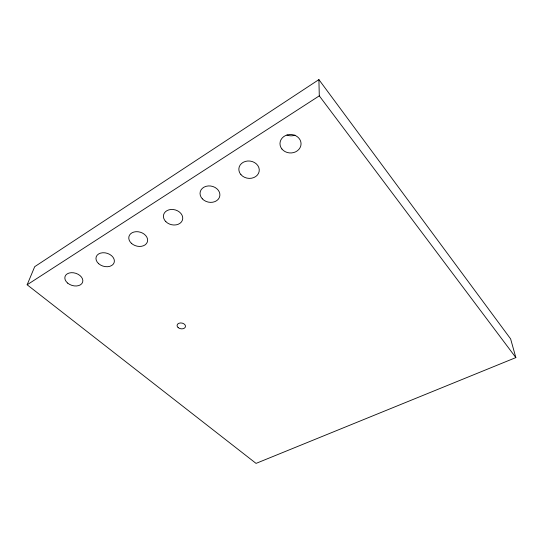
<?xml version="1.0" encoding="UTF-8"?>
<svg xmlns="http://www.w3.org/2000/svg" width="543" height="543" viewBox="0 0 543 543"><rect width="100%" height="100%" fill="white"/><g stroke="black" fill="none" stroke-linecap="round" stroke-linejoin="round"><path stroke-width="0.81" d="M27.15 284.783L34.698 266.681L318.897 79.611L510.624 338.9L515.85 357.599L256.052 463.389L27.15 284.783L319.291 95.86L318.897 79.611M319.291 95.86L515.85 357.599M295.005 135.153A10.202 9.102 1.4 0 1 286.914 135.031M178.124 327.592A4.249 2.925 9.3 0 0 185.285 327.178A4.249 2.925 9.3 0 0 180.446 322.949A4.249 2.925 9.3 0 0 178.124 327.592M67.678 283.113A9.245 6.353 17.5 0 0 82.624 282.204A9.245 6.353 17.5 0 0 71.201 272.695A9.245 6.353 17.5 0 0 67.678 283.113M98.677 263.708A9.421 6.747 16.9 0 0 114.084 262.744A9.421 6.747 16.9 0 0 102.729 252.746A9.421 6.747 16.9 0 0 98.677 263.708M131.358 243.257A9.598 7.174 16 0 0 147.248 242.226A9.598 7.174 16 0 0 135.988 231.698A9.598 7.174 16 0 0 131.358 243.257M165.853 221.666A9.794 7.636 14.5 0 0 182.258 220.56A9.794 7.636 14.5 0 0 171.126 209.469A9.794 7.636 14.5 0 0 165.853 221.666M202.322 198.833A10.005 8.138 12.2 0 0 219.284 197.652A10.005 8.138 12.2 0 0 208.308 185.937A10.005 8.138 12.2 0 0 202.322 198.833M240.949 174.656A10.249 8.674 8.2 0 0 258.495 173.393A10.249 8.674 8.2 0 0 247.717 161.006A10.249 8.674 8.2 0 0 240.949 174.656M281.919 149.013A10.534 9.231 1.5 0 0 300.089 147.655A10.534 9.231 1.5 0 0 289.555 134.528A10.534 9.231 1.5 0 0 281.919 149.013"/></g></svg>
